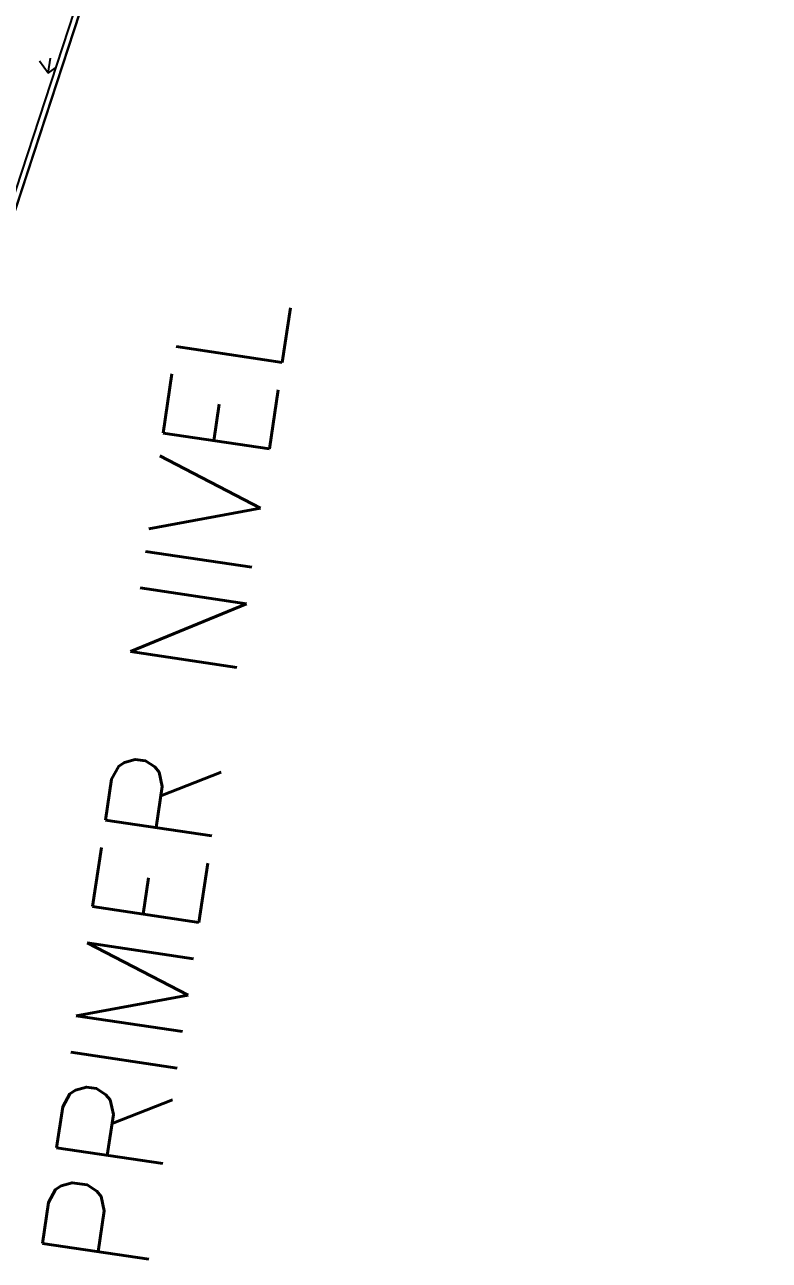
# Model space of a CAD drawing. Header units: millimetres. Extents: x 338 to 506, y 179 to 335.
# Drawn here: x 486.44 to 505.26, y 220.96 to 252.2 of the extents above; entities that cross this region are included whole.
import ezdxf

# ---------------------------------------------------------------- set-up
doc = ezdxf.new("R2010")
doc.units = ezdxf.units.MM
for name, color, linetype in [('ANDEN', 251, 'Continuous'), ('ARBUSTO', 63, 'Continuous'), ('MUROS', 32, 'Continuous'), ('TEXTOS', 7, 'Continuous')]:
    doc.layers.add(name, color=color, linetype=linetype)
doc.styles.add('NOTAS', font='simplex.shx')

# ---------------------------------------------------------------- blocks, each defined once
blk = doc.blocks.new('*U869')
at = {"layer": 'TEXTOS', "style": 'NOTAS'}
blk.add_text('PLANTA PRIMER NIVEL', height=2.71546, dxfattribs=at).set_placement((37.675, 3.018, -0.733))
blk = doc.blocks.new('*X965')
at = {"color": 0}
for q in [(82.598, 10.213), (82.486, 9.786), (82.71, 9.944)]:
    blk.add_line((82.329, 9.944), q, dxfattribs=at)
blk = doc.blocks.new('A$C7152A42C')
at = {"layer": 'ANDEN'}
for points in [[(122.05847, 33.52703), (122.05847, 2.91598), (35.6068, 17.59263), (35.6068, 33.52703)], [(121.90847, 33.37703), (121.90847, 3.09359), (35.7568, 17.71931), (35.7568, 33.37703)]]:
    blk.add_lwpolyline(points, close=True, dxfattribs=at)
at = {"layer": 'ARBUSTO'}
blk.add_line((19.19219, 20.37929), (139.23483, 0), dxfattribs=at)
blk.add_blockref('*U869', (0, 0))
at = {"layer": 'ANDEN', "color": 251, "linetype": 'Continuous'}
blk.add_blockref('*X965', (0, 0), dxfattribs=at)

msp = doc.modelspace()

# ---------------------------------------------------------------- block references
at = {"layer": 'MUROS', "color": 32, "rotation": 81.53046525965426}
msp.add_blockref('A$C7152A42C', (484.748, 168.084), dxfattribs=at)

doc.saveas('drawing.dxf')
